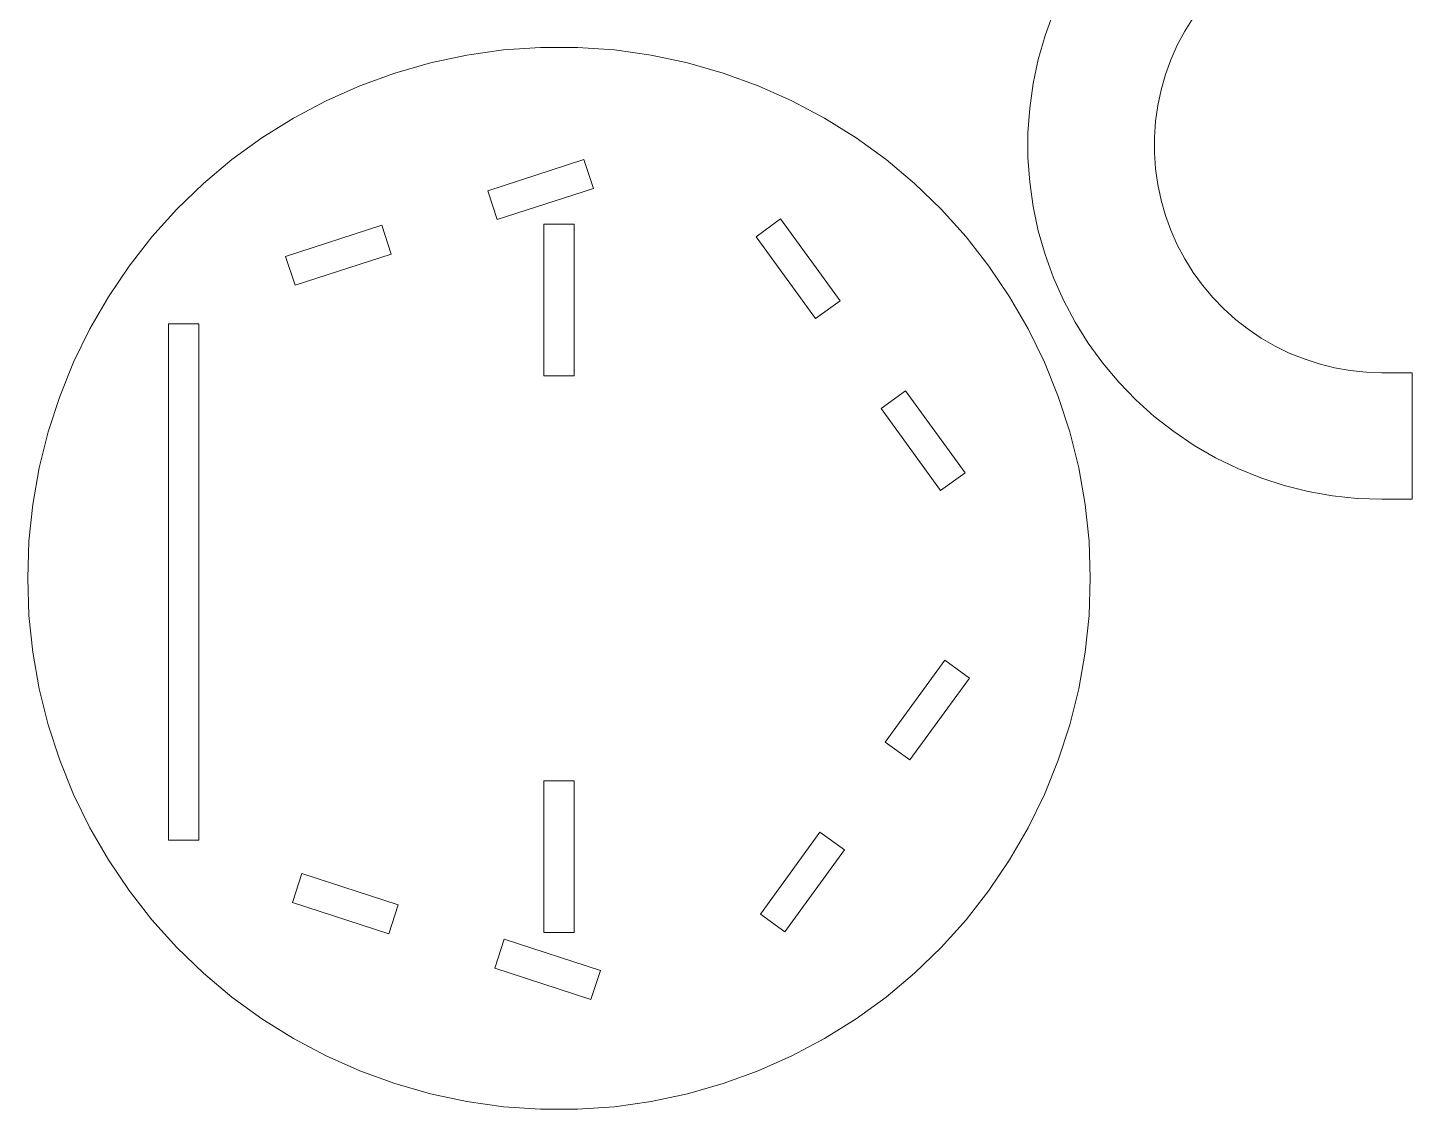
# Model space of a CAD drawing. Header units: centimetres. Extents: x -14.7 to 14.7, y -19.5 to 19.5.
# Drawn here: x -14.28 to -0.6, y -19.27 to -8.58 of the extents above; entities that cross this region are included whole.
import ezdxf

# ---------------------------------------------------------------- set-up
doc = ezdxf.new("R2010")
doc.units = ezdxf.units.CM
doc.header["$MEASUREMENT"] = 0
doc.layers.add('layer 1', color=7, linetype='Continuous')

msp = doc.modelspace()

# ---------------------------------------------------------------- linework, layer by layer
at = {"layer": 'layer 1', "color": 1, "lineweight": 9}
for points, knots in [([(-0.90083, -11.98721), (-0.90083, -11.98721), (-1.05778, -11.98173), (-1.05778, -11.98173), (-1.05778, -11.98173), (-1.05778, -11.98173), (-1.21397, -11.96531), (-1.21397, -11.96531), (-1.21397, -11.96531), (-1.21397, -11.96531), (-1.36863, -11.93804), (-1.36863, -11.93804), (-1.36863, -11.93804), (-1.36863, -11.93804), (-1.52101, -11.90005), (-1.52101, -11.90005), (-1.52101, -11.90005), (-1.52101, -11.90005), (-1.67037, -11.85152), (-1.67037, -11.85152), (-1.67037, -11.85152), (-1.67037, -11.85152), (-1.81599, -11.79269), (-1.81599, -11.79269), (-1.81599, -11.79269), (-1.81599, -11.79269), (-1.95714, -11.72384), (-1.95714, -11.72384), (-1.95714, -11.72384), (-1.95714, -11.72384), (-2.09315, -11.64532), (-2.09315, -11.64532), (-2.09315, -11.64532), (-2.09315, -11.64532), (-2.22335, -11.5575), (-2.22335, -11.5575), (-2.22335, -11.5575), (-2.22335, -11.5575), (-2.3471, -11.46081), (-2.3471, -11.46081), (-2.3471, -11.46081), (-2.3471, -11.46081), (-2.46381, -11.35573), (-2.46381, -11.35573), (-2.46381, -11.35573), (-2.46381, -11.35573), (-2.5729, -11.24276), (-2.5729, -11.24276), (-2.5729, -11.24276), (-2.5729, -11.24276), (-2.67385, -11.12245), (-2.67385, -11.12245), (-2.67385, -11.12245), (-2.67385, -11.12245), (-2.76616, -10.99539), (-2.76616, -10.99539), (-2.76616, -10.99539), (-2.76616, -10.99539), (-2.84939, -10.86221), (-2.84939, -10.86221), (-2.84939, -10.86221), (-2.84939, -10.86221), (-2.92312, -10.72355), (-2.92312, -10.72355), (-2.92312, -10.72355), (-2.92312, -10.72355), (-2.98699, -10.58007), (-2.98699, -10.58007), (-2.98699, -10.58007), (-2.98699, -10.58007), (-3.04071, -10.4325), (-3.04071, -10.4325), (-3.04071, -10.4325), (-3.04071, -10.4325), (-3.08399, -10.28154), (-3.08399, -10.28154), (-3.08399, -10.28154), (-3.08399, -10.28154), (-3.11665, -10.12792), (-3.11665, -10.12792), (-3.11665, -10.12792), (-3.11665, -10.12792), (-3.1385, -9.9724), (-3.1385, -9.9724), (-3.1385, -9.9724), (-3.1385, -9.9724), (-3.14946, -9.81573), (-3.14946, -9.81573), (-3.14946, -9.81573), (-3.14946, -9.81573), (-3.14946, -9.65869), (-3.14946, -9.65869), (-3.14946, -9.65869), (-3.14946, -9.65869), (-3.1385, -9.50202), (-3.1385, -9.50202), (-3.1385, -9.50202), (-3.1385, -9.50202), (-3.11665, -9.34651), (-3.11665, -9.34651), (-3.11665, -9.34651), (-3.11665, -9.34651), (-3.08399, -9.19291), (-3.08399, -9.19291), (-3.08399, -9.19291), (-3.08399, -9.19291), (-3.04071, -9.04191), (-3.04071, -9.04191), (-3.04071, -9.04191), (-3.04071, -9.04191), (-2.98699, -8.89431), (-2.98699, -8.89431), (-2.98699, -8.89431), (-2.98699, -8.89431), (-2.92312, -8.75091), (-2.92312, -8.75091), (-2.92312, -8.75091), (-2.92312, -8.75091), (-2.84939, -8.61221), (-2.84939, -8.61221), (-2.84939, -8.61221), (-2.84939, -8.61221), (-2.76616, -8.47901), (-2.76616, -8.47901), (-2.76616, -8.47901), (-2.76616, -8.47901), (-2.67385, -8.35201), (-2.67385, -8.35201), (-2.67385, -8.35201), (-2.67385, -8.35201), (-2.5729, -8.23171), (-2.5729, -8.23171), (-2.5729, -8.23171), (-2.5729, -8.23171), (-2.46381, -8.11871), (-2.46381, -8.11871), (-2.46381, -8.11871), (-2.46381, -8.11871), (-2.3471, -8.01361), (-2.3471, -8.01361), (-2.3471, -8.01361), (-2.3471, -8.01361), (-2.22335, -7.91691), (-2.22335, -7.91691), (-2.22335, -7.91691), (-2.22335, -7.91691), (-2.09315, -7.82911), (-2.09315, -7.82911), (-2.09315, -7.82911), (-2.09315, -7.82911), (-1.95714, -7.75061), (-1.95714, -7.75061), (-1.95714, -7.75061), (-1.95714, -7.75061), (-1.81599, -7.68171), (-1.81599, -7.68171), (-1.81599, -7.68171), (-1.81599, -7.68171), (-1.67037, -7.62291), (-1.67037, -7.62291), (-1.67037, -7.62291), (-1.67037, -7.62291), (-1.52101, -7.57441), (-1.52101, -7.57441), (-1.52101, -7.57441), (-1.52101, -7.57441), (-1.36863, -7.53641), (-1.36863, -7.53641), (-1.36863, -7.53641), (-1.36863, -7.53641), (-1.21397, -7.50911), (-1.21397, -7.50911), (-1.21397, -7.50911), (-1.21397, -7.50911), (-1.05778, -7.49271), (-1.05778, -7.49271), (-1.05778, -7.49271), (-1.05778, -7.49271), (-0.90083, -7.48721), (-0.90083, -7.48721), (-0.90083, -7.48721), (-0.90083, -7.48721), (-0.60083, -7.48721), (-0.60083, -7.48721), (-0.60083, -7.48721), (-0.60083, -7.48721), (-0.60083, -6.23721), (-0.60083, -6.23721), (-0.60083, -6.23721), (-0.60083, -6.23721), (-0.90083, -6.23721), (-0.90083, -6.23721), (-0.90083, -6.23721), (-0.90083, -6.23721), (-1.14498, -6.24571), (-1.14498, -6.24571), (-1.14498, -6.24571), (-1.14498, -6.24571), (-1.38794, -6.27131), (-1.38794, -6.27131), (-1.38794, -6.27131), (-1.38794, -6.27131), (-1.62852, -6.31371), (-1.62852, -6.31371), (-1.62852, -6.31371), (-1.62852, -6.31371), (-1.86556, -6.37281), (-1.86556, -6.37281), (-1.86556, -6.37281), (-1.86556, -6.37281), (-2.0979, -6.44831), (-2.0979, -6.44831), (-2.0979, -6.44831), (-2.0979, -6.44831), (-2.32441, -6.53981), (-2.32441, -6.53981), (-2.32441, -6.53981), (-2.32441, -6.53981), (-2.54398, -6.64691), (-2.54398, -6.64691), (-2.54398, -6.64691), (-2.54398, -6.64691), (-2.75555, -6.76901), (-2.75555, -6.76901), (-2.75555, -6.76901), (-2.75555, -6.76901), (-2.95808, -6.90561), (-2.95808, -6.90561), (-2.95808, -6.90561), (-2.95808, -6.90561), (-3.15059, -7.05601), (-3.15059, -7.05601), (-3.15059, -7.05601), (-3.15059, -7.05601), (-3.33213, -7.21951), (-3.33213, -7.21951), (-3.33213, -7.21951), (-3.33213, -7.21951), (-3.50184, -7.39521), (-3.50184, -7.39521), (-3.50184, -7.39521), (-3.50184, -7.39521), (-3.65887, -7.58241), (-3.65887, -7.58241), (-3.65887, -7.58241), (-3.65887, -7.58241), (-3.80246, -7.78001), (-3.80246, -7.78001), (-3.80246, -7.78001), (-3.80246, -7.78001), (-3.93192, -7.98721), (-3.93192, -7.98721), (-3.93192, -7.98721), (-3.93192, -7.98721), (-4.04661, -8.20291), (-4.04661, -8.20291), (-4.04661, -8.20291), (-4.04661, -8.20291), (-4.14597, -8.42611), (-4.14597, -8.42611), (-4.14597, -8.42611), (-4.14597, -8.42611), (-4.22953, -8.65561), (-4.22953, -8.65561), (-4.22953, -8.65561), (-4.22953, -8.65561), (-4.29686, -8.89051), (-4.29686, -8.89051), (-4.29686, -8.89051), (-4.29686, -8.89051), (-4.34766, -9.12941), (-4.34766, -9.12941), (-4.34766, -9.12941), (-4.34766, -9.12941), (-4.38166, -9.37141), (-4.38166, -9.37141), (-4.38166, -9.37141), (-4.38166, -9.37141), (-4.3987, -9.61506), (-4.3987, -9.61506), (-4.3987, -9.61506), (-4.3987, -9.61506), (-4.3987, -9.85936), (-4.3987, -9.85936), (-4.3987, -9.85936), (-4.3987, -9.85936), (-4.38166, -10.10306), (-4.38166, -10.10306), (-4.38166, -10.10306), (-4.38166, -10.10306), (-4.34766, -10.34498), (-4.34766, -10.34498), (-4.34766, -10.34498), (-4.34766, -10.34498), (-4.29686, -10.58394), (-4.29686, -10.58394), (-4.29686, -10.58394), (-4.29686, -10.58394), (-4.22953, -10.81877), (-4.22953, -10.81877), (-4.22953, -10.81877), (-4.22953, -10.81877), (-4.14597, -11.04833), (-4.14597, -11.04833), (-4.14597, -11.04833), (-4.14597, -11.04833), (-4.04661, -11.27151), (-4.04661, -11.27151), (-4.04661, -11.27151), (-4.04661, -11.27151), (-3.93192, -11.48721), (-3.93192, -11.48721), (-3.93192, -11.48721), (-3.93192, -11.48721), (-3.80246, -11.69439), (-3.80246, -11.69439), (-3.80246, -11.69439), (-3.80246, -11.69439), (-3.65887, -11.89203), (-3.65887, -11.89203), (-3.65887, -11.89203), (-3.65887, -11.89203), (-3.50184, -12.07917), (-3.50184, -12.07917), (-3.50184, -12.07917), (-3.50184, -12.07917), (-3.33213, -12.2549), (-3.33213, -12.2549), (-3.33213, -12.2549), (-3.33213, -12.2549), (-3.15059, -12.41837), (-3.15059, -12.41837), (-3.15059, -12.41837), (-3.15059, -12.41837), (-2.95808, -12.56877), (-2.95808, -12.56877), (-2.95808, -12.56877), (-2.95808, -12.56877), (-2.75555, -12.70538), (-2.75555, -12.70538), (-2.75555, -12.70538), (-2.75555, -12.70538), (-2.54398, -12.82753), (-2.54398, -12.82753), (-2.54398, -12.82753), (-2.54398, -12.82753), (-2.32441, -12.93462), (-2.32441, -12.93462), (-2.32441, -12.93462), (-2.32441, -12.93462), (-2.0979, -13.02614), (-2.0979, -13.02614), (-2.0979, -13.02614), (-2.0979, -13.02614), (-1.86556, -13.10163), (-1.86556, -13.10163), (-1.86556, -13.10163), (-1.86556, -13.10163), (-1.62852, -13.16073), (-1.62852, -13.16073), (-1.62852, -13.16073), (-1.62852, -13.16073), (-1.38794, -13.20315), (-1.38794, -13.20315), (-1.38794, -13.20315), (-1.38794, -13.20315), (-1.14498, -13.22868), (-1.14498, -13.22868), (-1.14498, -13.22868), (-1.14498, -13.22868), (-0.90083, -13.23721), (-0.90083, -13.23721), (-0.90083, -13.23721), (-0.90083, -13.23721), (-0.60083, -13.23721), (-0.60083, -13.23721), (-0.60083, -13.23721), (-0.60083, -13.23721), (-0.60083, -11.98721), (-0.60083, -11.98721), (-0.60083, -11.98721), (-0.60083, -11.98721), (-0.90083, -11.98721), (-0.90083, -11.98721)], [0, 0, 0, 0, 0.01030928, 0.01030928, 0.01030928, 0.01030928, 0.02061856, 0.02061856, 0.02061856, 0.02061856, 0.03092784, 0.03092784, 0.03092784, 0.03092784, 0.04123711, 0.04123711, 0.04123711, 0.04123711, 0.05154639, 0.05154639, 0.05154639, 0.05154639, 0.06185567, 0.06185567, 0.06185567, 0.06185567, 0.07216495, 0.07216495, 0.07216495, 0.07216495, 0.08247423, 0.08247423, 0.08247423, 0.08247423, 0.09278351, 0.09278351, 0.09278351, 0.09278351, 0.10309278, 0.10309278, 0.10309278, 0.10309278, 0.11340206, 0.11340206, 0.11340206, 0.11340206, 0.12371134, 0.12371134, 0.12371134, 0.12371134, 0.13402062, 0.13402062, 0.13402062, 0.13402062, 0.1443299, 0.1443299, 0.1443299, 0.1443299, 0.15463918, 0.15463918, 0.15463918, 0.15463918, 0.16494845, 0.16494845, 0.16494845, 0.16494845, 0.17525773, 0.17525773, 0.17525773, 0.17525773, 0.18556701, 0.18556701, 0.18556701, 0.18556701, 0.19587629, 0.19587629, 0.19587629, 0.19587629, 0.20618557, 0.20618557, 0.20618557, 0.20618557, 0.21649485, 0.21649485, 0.21649485, 0.21649485, 0.22680412, 0.22680412, 0.22680412, 0.22680412, 0.2371134, 0.2371134, 0.2371134, 0.2371134, 0.24742268, 0.24742268, 0.24742268, 0.24742268, 0.25773196, 0.25773196, 0.25773196, 0.25773196, 0.26804124, 0.26804124, 0.26804124, 0.26804124, 0.27835052, 0.27835052, 0.27835052, 0.27835052, 0.28865979, 0.28865979, 0.28865979, 0.28865979, 0.29896907, 0.29896907, 0.29896907, 0.29896907, 0.30927835, 0.30927835, 0.30927835, 0.30927835, 0.31958763, 0.31958763, 0.31958763, 0.31958763, 0.32989691, 0.32989691, 0.32989691, 0.32989691, 0.34020619, 0.34020619, 0.34020619, 0.34020619, 0.35051546, 0.35051546, 0.35051546, 0.35051546, 0.36082474, 0.36082474, 0.36082474, 0.36082474, 0.37113402, 0.37113402, 0.37113402, 0.37113402, 0.3814433, 0.3814433, 0.3814433, 0.3814433, 0.39175258, 0.39175258, 0.39175258, 0.39175258, 0.40206186, 0.40206186, 0.40206186, 0.40206186, 0.41237113, 0.41237113, 0.41237113, 0.41237113, 0.42268041, 0.42268041, 0.42268041, 0.42268041, 0.43298969, 0.43298969, 0.43298969, 0.43298969, 0.44329897, 0.44329897, 0.44329897, 0.44329897, 0.45360825, 0.45360825, 0.45360825, 0.45360825, 0.46391753, 0.46391753, 0.46391753, 0.46391753, 0.4742268, 0.4742268, 0.4742268, 0.4742268, 0.48453608, 0.48453608, 0.48453608, 0.48453608, 0.49484536, 0.49484536, 0.49484536, 0.49484536, 0.50515464, 0.50515464, 0.50515464, 0.50515464, 0.51546392, 0.51546392, 0.51546392, 0.51546392, 0.5257732, 0.5257732, 0.5257732, 0.5257732, 0.53608247, 0.53608247, 0.53608247, 0.53608247, 0.54639175, 0.54639175, 0.54639175, 0.54639175, 0.55670103, 0.55670103, 0.55670103, 0.55670103, 0.56701031, 0.56701031, 0.56701031, 0.56701031, 0.57731959, 0.57731959, 0.57731959, 0.57731959, 0.58762887, 0.58762887, 0.58762887, 0.58762887, 0.59793814, 0.59793814, 0.59793814, 0.59793814, 0.60824742, 0.60824742, 0.60824742, 0.60824742, 0.6185567, 0.6185567, 0.6185567, 0.6185567, 0.62886598, 0.62886598, 0.62886598, 0.62886598, 0.63917526, 0.63917526, 0.63917526, 0.63917526, 0.64948454, 0.64948454, 0.64948454, 0.64948454, 0.65979381, 0.65979381, 0.65979381, 0.65979381, 0.67010309, 0.67010309, 0.67010309, 0.67010309, 0.68041237, 0.68041237, 0.68041237, 0.68041237, 0.69072165, 0.69072165, 0.69072165, 0.69072165, 0.70103093, 0.70103093, 0.70103093, 0.70103093, 0.71134021, 0.71134021, 0.71134021, 0.71134021, 0.72164948, 0.72164948, 0.72164948, 0.72164948, 0.73195876, 0.73195876, 0.73195876, 0.73195876, 0.74226804, 0.74226804, 0.74226804, 0.74226804, 0.75257732, 0.75257732, 0.75257732, 0.75257732, 0.7628866, 0.7628866, 0.7628866, 0.7628866, 0.77319588, 0.77319588, 0.77319588, 0.77319588, 0.78350515, 0.78350515, 0.78350515, 0.78350515, 0.79381443, 0.79381443, 0.79381443, 0.79381443, 0.80412371, 0.80412371, 0.80412371, 0.80412371, 0.81443299, 0.81443299, 0.81443299, 0.81443299, 0.82474227, 0.82474227, 0.82474227, 0.82474227, 0.83505155, 0.83505155, 0.83505155, 0.83505155, 0.84536082, 0.84536082, 0.84536082, 0.84536082, 0.8556701, 0.8556701, 0.8556701, 0.8556701, 0.86597938, 0.86597938, 0.86597938, 0.86597938, 0.87628866, 0.87628866, 0.87628866, 0.87628866, 0.88659794, 0.88659794, 0.88659794, 0.88659794, 0.89690722, 0.89690722, 0.89690722, 0.89690722, 0.90721649, 0.90721649, 0.90721649, 0.90721649, 0.91752577, 0.91752577, 0.91752577, 0.91752577, 0.92783505, 0.92783505, 0.92783505, 0.92783505, 0.93814433, 0.93814433, 0.93814433, 0.93814433, 0.94845361, 0.94845361, 0.94845361, 0.94845361, 0.95876289, 0.95876289, 0.95876289, 0.95876289, 0.96907216, 0.96907216, 0.96907216, 0.96907216, 0.97938144, 0.97938144, 0.97938144, 0.97938144, 1, 1, 1, 1]), ([(-8.48389, -19.24004), (-8.48389, -19.24004), (-8.12101, -19.18904), (-8.12101, -19.18904), (-8.12101, -19.18904), (-8.12101, -19.18904), (-7.76257, -19.11285), (-7.76257, -19.11285), (-7.76257, -19.11285), (-7.76257, -19.11285), (-7.41032, -19.01185), (-7.41032, -19.01185), (-7.41032, -19.01185), (-7.41032, -19.01185), (-7.06598, -18.88651), (-7.06598, -18.88651), (-7.06598, -18.88651), (-7.06598, -18.88651), (-6.73121, -18.73747), (-6.73121, -18.73747), (-6.73121, -18.73747), (-6.73121, -18.73747), (-6.40766, -18.56543), (-6.40766, -18.56543), (-6.40766, -18.56543), (-6.40766, -18.56543), (-6.0969, -18.37125), (-6.0969, -18.37125), (-6.0969, -18.37125), (-6.0969, -18.37125), (-5.80044, -18.15586), (-5.80044, -18.15586), (-5.80044, -18.15586), (-5.80044, -18.15586), (-5.51973, -17.92031), (-5.51973, -17.92031), (-5.51973, -17.92031), (-5.51973, -17.92031), (-5.25613, -17.66576), (-5.25613, -17.66576), (-5.25613, -17.66576), (-5.25613, -17.66576), (-5.01093, -17.39343), (-5.01093, -17.39343), (-5.01093, -17.39343), (-5.01093, -17.39343), (-4.78532, -17.10467), (-4.78532, -17.10467), (-4.78532, -17.10467), (-4.78532, -17.10467), (-4.58041, -16.80088), (-4.58041, -16.80088), (-4.58041, -16.80088), (-4.58041, -16.80088), (-4.39719, -16.48352), (-4.39719, -16.48352), (-4.39719, -16.48352), (-4.39719, -16.48352), (-4.23655, -16.15417), (-4.23655, -16.15417), (-4.23655, -16.15417), (-4.23655, -16.15417), (-4.09927, -15.81441), (-4.09927, -15.81441), (-4.09927, -15.81441), (-4.09927, -15.81441), (-3.98604, -15.46589), (-3.98604, -15.46589), (-3.98604, -15.46589), (-3.98604, -15.46589), (-3.89739, -15.11034), (-3.89739, -15.11034), (-3.89739, -15.11034), (-3.89739, -15.11034), (-3.83375, -14.74946), (-3.83375, -14.74946), (-3.83375, -14.74946), (-3.83375, -14.74946), (-3.79545, -14.38502), (-3.79545, -14.38502), (-3.79545, -14.38502), (-3.79545, -14.38502), (-3.78266, -14.0188), (-3.78266, -14.0188), (-3.78266, -14.0188), (-3.78266, -14.0188), (-3.79545, -13.65258), (-3.79545, -13.65258), (-3.79545, -13.65258), (-3.79545, -13.65258), (-3.83375, -13.28814), (-3.83375, -13.28814), (-3.83375, -13.28814), (-3.83375, -13.28814), (-3.89739, -12.92726), (-3.89739, -12.92726), (-3.89739, -12.92726), (-3.89739, -12.92726), (-3.98604, -12.57171), (-3.98604, -12.57171), (-3.98604, -12.57171), (-3.98604, -12.57171), (-4.09927, -12.22319), (-4.09927, -12.22319), (-4.09927, -12.22319), (-4.09927, -12.22319), (-4.23655, -11.88343), (-4.23655, -11.88343), (-4.23655, -11.88343), (-4.23655, -11.88343), (-4.39719, -11.55408), (-4.39719, -11.55408), (-4.39719, -11.55408), (-4.39719, -11.55408), (-4.58041, -11.23672), (-4.58041, -11.23672), (-4.58041, -11.23672), (-4.58041, -11.23672), (-4.78532, -10.93293), (-4.78532, -10.93293), (-4.78532, -10.93293), (-4.78532, -10.93293), (-5.01093, -10.64417), (-5.01093, -10.64417), (-5.01093, -10.64417), (-5.01093, -10.64417), (-5.25613, -10.37184), (-5.25613, -10.37184), (-5.25613, -10.37184), (-5.25613, -10.37184), (-5.51973, -10.11729), (-5.51973, -10.11729), (-5.51973, -10.11729), (-5.51973, -10.11729), (-5.80044, -9.88174), (-5.80044, -9.88174), (-5.80044, -9.88174), (-5.80044, -9.88174), (-6.0969, -9.66635), (-6.0969, -9.66635), (-6.0969, -9.66635), (-6.0969, -9.66635), (-6.40766, -9.47217), (-6.40766, -9.47217), (-6.40766, -9.47217), (-6.40766, -9.47217), (-6.73121, -9.30013), (-6.73121, -9.30013), (-6.73121, -9.30013), (-6.73121, -9.30013), (-7.06598, -9.15109), (-7.06598, -9.15109), (-7.06598, -9.15109), (-7.06598, -9.15109), (-7.41032, -9.02575), (-7.41032, -9.02575), (-7.41032, -9.02575), (-7.41032, -9.02575), (-7.76257, -8.92475), (-7.76257, -8.92475), (-7.76257, -8.92475), (-7.76257, -8.92475), (-8.12101, -8.84856), (-8.12101, -8.84856), (-8.12101, -8.84856), (-8.12101, -8.84856), (-8.48389, -8.79756), (-8.48389, -8.79756), (-8.48389, -8.79756), (-8.48389, -8.79756), (-8.84944, -8.772), (-8.84944, -8.772), (-8.84944, -8.772), (-8.84944, -8.772), (-9.21588, -8.77201), (-9.21588, -8.77201), (-9.21588, -8.77201), (-9.21588, -8.77201), (-9.58143, -8.79757), (-9.58143, -8.79757), (-9.58143, -8.79757), (-9.58143, -8.79757), (-9.94431, -8.84857), (-9.94431, -8.84857), (-9.94431, -8.84857), (-9.94431, -8.84857), (-10.30275, -8.92476), (-10.30275, -8.92476), (-10.30275, -8.92476), (-10.30275, -8.92476), (-10.655, -9.02576), (-10.655, -9.02576), (-10.655, -9.02576), (-10.655, -9.02576), (-10.99934, -9.1511), (-10.99934, -9.1511), (-10.99934, -9.1511), (-10.99934, -9.1511), (-11.33411, -9.30014), (-11.33411, -9.30014), (-11.33411, -9.30014), (-11.33411, -9.30014), (-11.65766, -9.47218), (-11.65766, -9.47218), (-11.65766, -9.47218), (-11.65766, -9.47218), (-11.96842, -9.66636), (-11.96842, -9.66636), (-11.96842, -9.66636), (-11.96842, -9.66636), (-12.26488, -9.88175), (-12.26488, -9.88175), (-12.26488, -9.88175), (-12.26488, -9.88175), (-12.54559, -10.1173), (-12.54559, -10.1173), (-12.54559, -10.1173), (-12.54559, -10.1173), (-12.80919, -10.37185), (-12.80919, -10.37185), (-12.80919, -10.37185), (-12.80919, -10.37185), (-13.05439, -10.64418), (-13.05439, -10.64418), (-13.05439, -10.64418), (-13.05439, -10.64418), (-13.28, -10.93294), (-13.28, -10.93294), (-13.28, -10.93294), (-13.28, -10.93294), (-13.48491, -11.23673), (-13.48491, -11.23673), (-13.48491, -11.23673), (-13.48491, -11.23673), (-13.66813, -11.55409), (-13.66813, -11.55409), (-13.66813, -11.55409), (-13.66813, -11.55409), (-13.82877, -11.88344), (-13.82877, -11.88344), (-13.82877, -11.88344), (-13.82877, -11.88344), (-13.96605, -12.2232), (-13.96605, -12.2232), (-13.96605, -12.2232), (-13.96605, -12.2232), (-14.07928, -12.57172), (-14.07928, -12.57172), (-14.07928, -12.57172), (-14.07928, -12.57172), (-14.16793, -12.92727), (-14.16793, -12.92727), (-14.16793, -12.92727), (-14.16793, -12.92727), (-14.23157, -13.28815), (-14.23157, -13.28815), (-14.23157, -13.28815), (-14.23157, -13.28815), (-14.26987, -13.65259), (-14.26987, -13.65259), (-14.26987, -13.65259), (-14.26987, -13.65259), (-14.28266, -14.01881), (-14.28266, -14.01881), (-14.28266, -14.01881), (-14.28266, -14.01881), (-14.26987, -14.38503), (-14.26987, -14.38503), (-14.26987, -14.38503), (-14.26987, -14.38503), (-14.23157, -14.74947), (-14.23157, -14.74947), (-14.23157, -14.74947), (-14.23157, -14.74947), (-14.16793, -15.11035), (-14.16793, -15.11035), (-14.16793, -15.11035), (-14.16793, -15.11035), (-14.07928, -15.4659), (-14.07928, -15.4659), (-14.07928, -15.4659), (-14.07928, -15.4659), (-13.96605, -15.81442), (-13.96605, -15.81442), (-13.96605, -15.81442), (-13.96605, -15.81442), (-13.82877, -16.15418), (-13.82877, -16.15418), (-13.82877, -16.15418), (-13.82877, -16.15418), (-13.66813, -16.48353), (-13.66813, -16.48353), (-13.66813, -16.48353), (-13.66813, -16.48353), (-13.48491, -16.80089), (-13.48491, -16.80089), (-13.48491, -16.80089), (-13.48491, -16.80089), (-13.28, -17.10468), (-13.28, -17.10468), (-13.28, -17.10468), (-13.28, -17.10468), (-13.05439, -17.39344), (-13.05439, -17.39344), (-13.05439, -17.39344), (-13.05439, -17.39344), (-12.80919, -17.66577), (-12.80919, -17.66577), (-12.80919, -17.66577), (-12.80919, -17.66577), (-12.54559, -17.92032), (-12.54559, -17.92032), (-12.54559, -17.92032), (-12.54559, -17.92032), (-12.26488, -18.15587), (-12.26488, -18.15587), (-12.26488, -18.15587), (-12.26488, -18.15587), (-11.96842, -18.37126), (-11.96842, -18.37126), (-11.96842, -18.37126), (-11.96842, -18.37126), (-11.65766, -18.56544), (-11.65766, -18.56544), (-11.65766, -18.56544), (-11.65766, -18.56544), (-11.33411, -18.73748), (-11.33411, -18.73748), (-11.33411, -18.73748), (-11.33411, -18.73748), (-10.99934, -18.88652), (-10.99934, -18.88652), (-10.99934, -18.88652), (-10.99934, -18.88652), (-10.655, -19.01186), (-10.655, -19.01186), (-10.655, -19.01186), (-10.655, -19.01186), (-10.30275, -19.11286), (-10.30275, -19.11286), (-10.30275, -19.11286), (-10.30275, -19.11286), (-9.94431, -19.18905), (-9.94431, -19.18905), (-9.94431, -19.18905), (-9.94431, -19.18905), (-9.58143, -19.24005), (-9.58143, -19.24005), (-9.58143, -19.24005), (-9.58143, -19.24005), (-9.21588, -19.26561), (-9.21588, -19.26561), (-9.21588, -19.26561), (-9.21588, -19.26561), (-8.84944, -19.2656), (-8.84944, -19.2656), (-8.84944, -19.2656), (-8.84944, -19.2656), (-8.48389, -19.24004), (-8.48389, -19.24004)], [0, 0, 0, 0, 0.01098901, 0.01098901, 0.01098901, 0.01098901, 0.02197802, 0.02197802, 0.02197802, 0.02197802, 0.03296703, 0.03296703, 0.03296703, 0.03296703, 0.04395604, 0.04395604, 0.04395604, 0.04395604, 0.05494505, 0.05494505, 0.05494505, 0.05494505, 0.06593407, 0.06593407, 0.06593407, 0.06593407, 0.07692308, 0.07692308, 0.07692308, 0.07692308, 0.08791209, 0.08791209, 0.08791209, 0.08791209, 0.0989011, 0.0989011, 0.0989011, 0.0989011, 0.10989011, 0.10989011, 0.10989011, 0.10989011, 0.12087912, 0.12087912, 0.12087912, 0.12087912, 0.13186813, 0.13186813, 0.13186813, 0.13186813, 0.14285714, 0.14285714, 0.14285714, 0.14285714, 0.15384615, 0.15384615, 0.15384615, 0.15384615, 0.16483516, 0.16483516, 0.16483516, 0.16483516, 0.17582418, 0.17582418, 0.17582418, 0.17582418, 0.18681319, 0.18681319, 0.18681319, 0.18681319, 0.1978022, 0.1978022, 0.1978022, 0.1978022, 0.20879121, 0.20879121, 0.20879121, 0.20879121, 0.21978022, 0.21978022, 0.21978022, 0.21978022, 0.23076923, 0.23076923, 0.23076923, 0.23076923, 0.24175824, 0.24175824, 0.24175824, 0.24175824, 0.25274725, 0.25274725, 0.25274725, 0.25274725, 0.26373626, 0.26373626, 0.26373626, 0.26373626, 0.27472527, 0.27472527, 0.27472527, 0.27472527, 0.28571429, 0.28571429, 0.28571429, 0.28571429, 0.2967033, 0.2967033, 0.2967033, 0.2967033, 0.30769231, 0.30769231, 0.30769231, 0.30769231, 0.31868132, 0.31868132, 0.31868132, 0.31868132, 0.32967033, 0.32967033, 0.32967033, 0.32967033, 0.34065934, 0.34065934, 0.34065934, 0.34065934, 0.35164835, 0.35164835, 0.35164835, 0.35164835, 0.36263736, 0.36263736, 0.36263736, 0.36263736, 0.37362637, 0.37362637, 0.37362637, 0.37362637, 0.38461538, 0.38461538, 0.38461538, 0.38461538, 0.3956044, 0.3956044, 0.3956044, 0.3956044, 0.40659341, 0.40659341, 0.40659341, 0.40659341, 0.41758242, 0.41758242, 0.41758242, 0.41758242, 0.42857143, 0.42857143, 0.42857143, 0.42857143, 0.43956044, 0.43956044, 0.43956044, 0.43956044, 0.45054945, 0.45054945, 0.45054945, 0.45054945, 0.46153846, 0.46153846, 0.46153846, 0.46153846, 0.47252747, 0.47252747, 0.47252747, 0.47252747, 0.48351648, 0.48351648, 0.48351648, 0.48351648, 0.49450549, 0.49450549, 0.49450549, 0.49450549, 0.50549451, 0.50549451, 0.50549451, 0.50549451, 0.51648352, 0.51648352, 0.51648352, 0.51648352, 0.52747253, 0.52747253, 0.52747253, 0.52747253, 0.53846154, 0.53846154, 0.53846154, 0.53846154, 0.54945055, 0.54945055, 0.54945055, 0.54945055, 0.56043956, 0.56043956, 0.56043956, 0.56043956, 0.57142857, 0.57142857, 0.57142857, 0.57142857, 0.58241758, 0.58241758, 0.58241758, 0.58241758, 0.59340659, 0.59340659, 0.59340659, 0.59340659, 0.6043956, 0.6043956, 0.6043956, 0.6043956, 0.61538462, 0.61538462, 0.61538462, 0.61538462, 0.62637363, 0.62637363, 0.62637363, 0.62637363, 0.63736264, 0.63736264, 0.63736264, 0.63736264, 0.64835165, 0.64835165, 0.64835165, 0.64835165, 0.65934066, 0.65934066, 0.65934066, 0.65934066, 0.67032967, 0.67032967, 0.67032967, 0.67032967, 0.68131868, 0.68131868, 0.68131868, 0.68131868, 0.69230769, 0.69230769, 0.69230769, 0.69230769, 0.7032967, 0.7032967, 0.7032967, 0.7032967, 0.71428571, 0.71428571, 0.71428571, 0.71428571, 0.72527473, 0.72527473, 0.72527473, 0.72527473, 0.73626374, 0.73626374, 0.73626374, 0.73626374, 0.74725275, 0.74725275, 0.74725275, 0.74725275, 0.75824176, 0.75824176, 0.75824176, 0.75824176, 0.76923077, 0.76923077, 0.76923077, 0.76923077, 0.78021978, 0.78021978, 0.78021978, 0.78021978, 0.79120879, 0.79120879, 0.79120879, 0.79120879, 0.8021978, 0.8021978, 0.8021978, 0.8021978, 0.81318681, 0.81318681, 0.81318681, 0.81318681, 0.82417582, 0.82417582, 0.82417582, 0.82417582, 0.83516484, 0.83516484, 0.83516484, 0.83516484, 0.84615385, 0.84615385, 0.84615385, 0.84615385, 0.85714286, 0.85714286, 0.85714286, 0.85714286, 0.86813187, 0.86813187, 0.86813187, 0.86813187, 0.87912088, 0.87912088, 0.87912088, 0.87912088, 0.89010989, 0.89010989, 0.89010989, 0.89010989, 0.9010989, 0.9010989, 0.9010989, 0.9010989, 0.91208791, 0.91208791, 0.91208791, 0.91208791, 0.92307692, 0.92307692, 0.92307692, 0.92307692, 0.93406593, 0.93406593, 0.93406593, 0.93406593, 0.94505495, 0.94505495, 0.94505495, 0.94505495, 0.95604396, 0.95604396, 0.95604396, 0.95604396, 0.96703297, 0.96703297, 0.96703297, 0.96703297, 0.97802198, 0.97802198, 0.97802198, 0.97802198, 1, 1, 1, 1]), ([(-9.73677, -10.18928), (-9.73677, -10.18928), (-8.78572, -9.88026), (-8.78572, -9.88026), (-8.78572, -9.88026), (-8.78572, -9.88026), (-8.69302, -10.16558), (-8.69302, -10.16558), (-8.69302, -10.16558), (-8.69302, -10.16558), (-9.64408, -10.47459), (-9.64408, -10.47459), (-9.64408, -10.47459), (-9.64408, -10.47459), (-9.73677, -10.18928), (-9.73677, -10.18928)], [0, 0, 0, 0, 0.2, 0.2, 0.2, 0.2, 0.4, 0.4, 0.4, 0.4, 0.6, 0.6, 0.6, 0.6, 1, 1, 1, 1]), ([(-11.73398, -10.83821), (-11.73398, -10.83821), (-10.78293, -10.52919), (-10.78293, -10.52919), (-10.78293, -10.52919), (-10.78293, -10.52919), (-10.69022, -10.81451), (-10.69022, -10.81451), (-10.69022, -10.81451), (-10.69022, -10.81451), (-11.64128, -11.12353), (-11.64128, -11.12353), (-11.64128, -11.12353), (-11.64128, -11.12353), (-11.73398, -10.83821), (-11.73398, -10.83821)], [0, 0, 0, 0, 0.2, 0.2, 0.2, 0.2, 0.4, 0.4, 0.4, 0.4, 0.6, 0.6, 0.6, 0.6, 1, 1, 1, 1]), ([(-9.18267, -12.01881), (-9.18267, -12.01881), (-9.18267, -10.51881), (-9.18267, -10.51881), (-9.18267, -10.51881), (-9.18267, -10.51881), (-8.88266, -10.5188), (-8.88266, -10.5188), (-8.88266, -10.5188), (-8.88266, -10.5188), (-8.88266, -12.0188), (-8.88266, -12.0188), (-8.88266, -12.0188), (-8.88266, -12.0188), (-9.18267, -12.01881), (-9.18267, -12.01881)], [0, 0, 0, 0, 0.2, 0.2, 0.2, 0.2, 0.4, 0.4, 0.4, 0.4, 0.6, 0.6, 0.6, 0.6, 1, 1, 1, 1]), ([(-7.0852, -10.64317), (-7.0852, -10.64317), (-6.8425, -10.46683), (-6.8425, -10.46683), (-6.8425, -10.46683), (-6.8425, -10.46683), (-6.25471, -11.27585), (-6.25471, -11.27585), (-6.25471, -11.27585), (-6.25471, -11.27585), (-6.49742, -11.45219), (-6.49742, -11.45219), (-6.49742, -11.45219), (-6.49742, -11.45219), (-7.0852, -10.64317), (-7.0852, -10.64317)], [0, 0, 0, 0, 0.2, 0.2, 0.2, 0.2, 0.4, 0.4, 0.4, 0.4, 0.6, 0.6, 0.6, 0.6, 1, 1, 1, 1]), ([(-12.89233, -16.60505), (-12.89233, -16.60505), (-12.89233, -11.50506), (-12.89233, -11.50506), (-12.89233, -11.50506), (-12.89233, -11.50506), (-12.59233, -11.50506), (-12.59233, -11.50506), (-12.59233, -11.50506), (-12.59233, -11.50506), (-12.59233, -16.60505), (-12.59233, -16.60505), (-12.59233, -16.60505), (-12.59233, -16.60505), (-12.89233, -16.60505), (-12.89233, -16.60505)], [0, 0, 0, 0, 0.2, 0.2, 0.2, 0.2, 0.4, 0.4, 0.4, 0.4, 0.6, 0.6, 0.6, 0.6, 1, 1, 1, 1]), ([(-5.85085, -12.34211), (-5.85085, -12.34211), (-5.60815, -12.16578), (-5.60815, -12.16578), (-5.60815, -12.16578), (-5.60815, -12.16578), (-5.02036, -12.9748), (-5.02036, -12.9748), (-5.02036, -12.9748), (-5.02036, -12.9748), (-5.26307, -13.15113), (-5.26307, -13.15113), (-5.26307, -13.15113), (-5.26307, -13.15113), (-5.85085, -12.34211), (-5.85085, -12.34211)], [0, 0, 0, 0, 0.2, 0.2, 0.2, 0.2, 0.4, 0.4, 0.4, 0.4, 0.6, 0.6, 0.6, 0.6, 1, 1, 1, 1]), ([(-5.80823, -15.63683), (-5.80823, -15.63683), (-5.22045, -14.82782), (-5.22045, -14.82782), (-5.22045, -14.82782), (-5.22045, -14.82782), (-4.97774, -15.00416), (-4.97774, -15.00416), (-4.97774, -15.00416), (-4.97774, -15.00416), (-5.56553, -15.81318), (-5.56553, -15.81318), (-5.56553, -15.81318), (-5.56553, -15.81318), (-5.80823, -15.63683), (-5.80823, -15.63683)], [0, 0, 0, 0, 0.2, 0.2, 0.2, 0.2, 0.4, 0.4, 0.4, 0.4, 0.6, 0.6, 0.6, 0.6, 1, 1, 1, 1]), ([(-9.18267, -17.51881), (-9.18267, -17.51881), (-9.18267, -16.01881), (-9.18267, -16.01881), (-9.18267, -16.01881), (-9.18267, -16.01881), (-8.88266, -16.01881), (-8.88266, -16.01881), (-8.88266, -16.01881), (-8.88266, -16.01881), (-8.88266, -17.51881), (-8.88266, -17.51881), (-8.88266, -17.51881), (-8.88266, -17.51881), (-9.18267, -17.51881), (-9.18267, -17.51881)], [0, 0, 0, 0, 0.2, 0.2, 0.2, 0.2, 0.4, 0.4, 0.4, 0.4, 0.6, 0.6, 0.6, 0.6, 1, 1, 1, 1]), ([(-7.04258, -17.33577), (-7.04258, -17.33577), (-6.45479, -16.52675), (-6.45479, -16.52675), (-6.45479, -16.52675), (-6.45479, -16.52675), (-6.21209, -16.70309), (-6.21209, -16.70309), (-6.21209, -16.70309), (-6.21209, -16.70309), (-6.79987, -17.5121), (-6.79987, -17.5121), (-6.79987, -17.5121), (-6.79987, -17.5121), (-7.04258, -17.33577), (-7.04258, -17.33577)], [0, 0, 0, 0, 0.2, 0.2, 0.2, 0.2, 0.4, 0.4, 0.4, 0.4, 0.6, 0.6, 0.6, 0.6, 1, 1, 1, 1]), ([(-11.66502, -17.22179), (-11.66502, -17.22179), (-11.57232, -16.93648), (-11.57232, -16.93648), (-11.57232, -16.93648), (-11.57232, -16.93648), (-10.62126, -17.2455), (-10.62126, -17.2455), (-10.62126, -17.2455), (-10.62126, -17.2455), (-10.71396, -17.53081), (-10.71396, -17.53081), (-10.71396, -17.53081), (-10.71396, -17.53081), (-11.66502, -17.22179), (-11.66502, -17.22179)], [0, 0, 0, 0, 0.2, 0.2, 0.2, 0.2, 0.4, 0.4, 0.4, 0.4, 0.6, 0.6, 0.6, 0.6, 1, 1, 1, 1]), ([(-9.66781, -17.87074), (-9.66781, -17.87074), (-9.5751, -17.58542), (-9.5751, -17.58542), (-9.5751, -17.58542), (-9.5751, -17.58542), (-8.62404, -17.89444), (-8.62404, -17.89444), (-8.62404, -17.89444), (-8.62404, -17.89444), (-8.71674, -18.17976), (-8.71674, -18.17976), (-8.71674, -18.17976), (-8.71674, -18.17976), (-9.66781, -17.87074), (-9.66781, -17.87074)], [0, 0, 0, 0, 0.2, 0.2, 0.2, 0.2, 0.4, 0.4, 0.4, 0.4, 0.6, 0.6, 0.6, 0.6, 1, 1, 1, 1])]:
    msp.add_open_spline(points, degree=3, knots=knots, dxfattribs=at)

doc.saveas('drawing.dxf')
